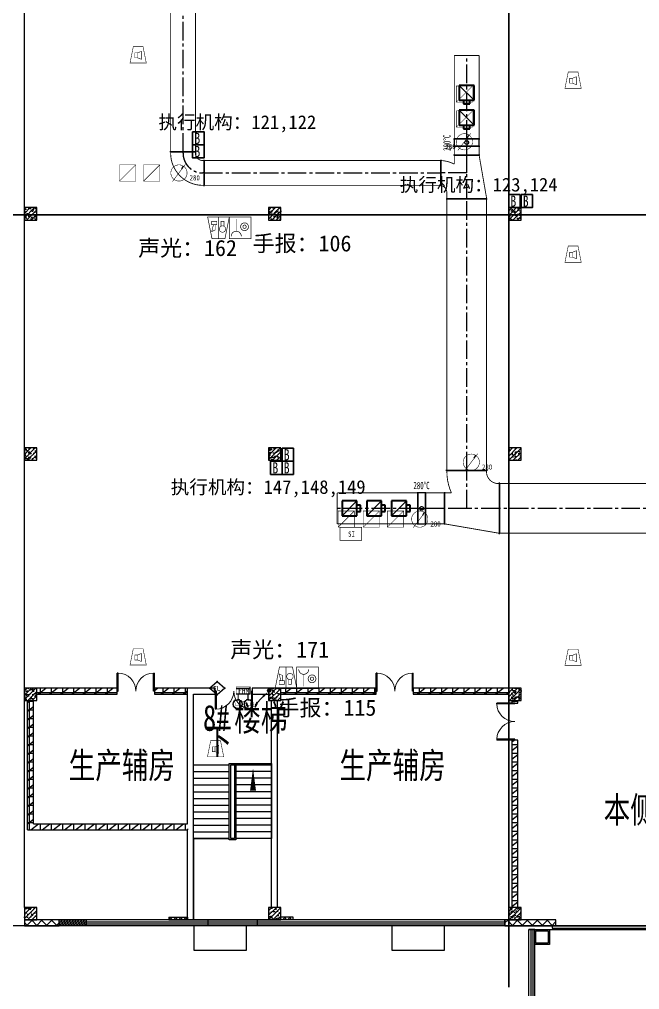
# Model space of a CAD drawing. Header units: millimetres. Extents: x -633009578 to 5705885, y -633235091 to 2571734.
# Drawn here: x 3601520 to 3626554, y 1853179 to 1892350 of the extents above; entities that cross this region are included whole.
import ezdxf
from ezdxf.enums import TextEntityAlignment as Align

# ---------------------------------------------------------------- set-up
doc = ezdxf.new("R2010")
doc.units = ezdxf.units.MM
doc.header["$LTSCALE"] = 1000
doc.header["$MEASUREMENT"] = 0
doc.linetypes.add('CENTER2', pattern=[1.125, 0.75, -0.125, 0.125, -0.125])
doc.linetypes.add('DASH', pattern=[0.35, 0.25, -0.1])
doc.layers.get('0').update_dxf_attribs({"color": 9})
for name, color, linetype in [('000000000000电气', 7, 'Continuous'), ('3T_WOOD', 21, 'Continuous'), ('A-COLUM(柱)', 255, 'Continuous'), ('A-DOOR(门）', 4, 'Continuous'), ('A-F-AREA(计算)', 5, 'Continuous'), ('A-FLOR(看线)', 8, 'Continuous'), ('A-HATH(填充)', 8, 'Continuous'), ('A-ROOF-G(钢构)', 25, 'Continuous'), ('A-STAR(楼梯)', 51, 'Continuous'), ('A-TEXT(房间)', 243, 'Continuous'), ('A-WALL(墙)', 255, 'Continuous'), ('A-WINDOW（窗）', 4, 'Continuous'), ('DIM_SYMB', 3, 'Continuous'), ('DUCT-排烟中心线', 5, 'CENTER2'), ('DUCT-排烟法兰', 4, 'Continuous'), ('DUCT-排烟管', 2, 'Continuous'), ('DUCT-排烟管端线', 4, 'Continuous'), ('DUCT-排烟阀门', 7, 'Continuous'), ('DUCT-排风风口', 7, 'Continuous'), ('HVAC-water Dim-SF', 241, 'Continuous'), ('PUB_TEXT', 7, 'Continuous'), ('TEL_TEXT', 7, 'Continuous'), ('WALL', 9, 'Continuous'), ('电-弱电平面-箭头', 3, 'Continuous'), ('设备-安防', 3, 'Continuous'), ('设备-消防', 3, 'Continuous')]:
    doc.layers.add(name, color=color, linetype=linetype)
doc.styles.add('_TCH', font='simhei.ttf', dxfattribs={"width": 0.75, "bigfont": 'hztxt.shx'})
doc.styles.add('_TCH_DIM', font='simhei.ttf', dxfattribs={"width": 0.8, "bigfont": 'hztxt.shx'})
doc.styles.add('_TEL_DIM', font='simhei.ttf', dxfattribs={"height": 3.5, "bigfont": 'HZTXT'})
doc.styles.add('_THVAC_DIM', font='simhei.ttf', dxfattribs={"width": 0.8, "height": 3.5, "bigfont": 'HZTXT'})
doc.styles.add('IDQSTYLE', font='simhei.ttf', dxfattribs={"width": 0.707, "bigfont": 'hztxt.shx'})
doc.styles.add('SF', font='simhei.ttf', dxfattribs={"width": 0.75, "bigfont": '@@@hztxt.shx'})
doc.styles.get("Standard").update_dxf_attribs({"font": 'simhei.ttf', "bigfont": 'hztxt.shx'})
doc.styles.add('宋', font='simhei.ttf', dxfattribs={"width": 0.8})
doc.styles.add('宋体', font='simhei.ttf')
pattern_1 = [(0, (1102221.475196039, 677977.5160347573), (0, 350), []), (37.875, (1102621.475196039, 677977.5160347573), (-169.61527734408, 218.0766567528281), []), (90, (1102621.475196039, 677977.5160347573), (-450, 2.755455298081545e-14), [])]
pattern_2 = [(45, (1102321.475196039, 677977.5160347573), (-100.0001016555733, 100.0001016555733), []), (135, (1102321.475196039, 677977.5160347573), (-100.0001016555733, -100.0001016555733), [])]
pattern_3 = [(45, (1102421.475196039, 677977.5160347573), (-200.0002033111466, 200.0002033111467), []), (135, (1102421.475196039, 677977.5160347573), (-200.0002033111467, -200.0002033111466), [])]

# ---------------------------------------------------------------- blocks, each defined once
blk = doc.blocks.new('HC001303')
at = {"color": 0, "linetype": 'Continuous'}
blk.add_line((1.147673841419251, 1.538953517481514), (1.735401947549264, 2.599742189978989), dxfattribs=at)
at = {"color": 0, "linetype": 'Continuous', "const_width": 0.2}
blk.add_lwpolyline([(2.673745217742495e-14, -3.125, 0.1989123673796571), (2.209708691207992, -2.209708691207937, 0.1989123673796571), (3.125000000000028, -4.323120637516818e-16, 0.1989123673796568), (2.209708691207993, 2.209708691207993, 0.1989123673796569), (2.841876514387939e-14, 3.125, 0.1989123673796569), (-2.209708691207936, 2.209708691207994, 0.1989123673796568), (-3.124999999999972, 2.10353517373855e-15, 0.1989123673796572), (-2.209708691207937, -2.209708691207936, 0.1989123673796571)], format="xyb", close=True, dxfattribs=at)
blk.add_lwpolyline([(-2.500110713345594, -3.281016827298258), (2.47847216535268, 3.297393019579605)], dxfattribs=at)
at = {"color": 0, "style": 'IDQSTYLE', "width": 0.7}
for tag, p in [('280', (4.109408226946883, -2.854615367737885)), ('PSFHATT', (5.125000010000028, -3.281016827298258))]:
    blk.add_attdef(tag, p, '', height=2, dxfattribs=at)
blk = doc.blocks.new('HC001298')
at = {"color": 0, "linetype": 'Continuous', "const_width": 0.2}
blk.add_lwpolyline([(-3.125, 3.125), (3.125, 3.125), (3.125, -3.125), (-3.125, -3.125)], close=True, dxfattribs=at)
blk.add_lwpolyline([(-3.125, -3.125), (3.125, 3.125)], dxfattribs=at)
at = {"color": 0, "style": 'IDQSTYLE', "width": 0.7}
blk.add_attdef('PSFHATT', (5.125, -3.125), '', height=2.5, dxfattribs=at)
blk = doc.blocks.new('HC001213')
at = {"color": 0, "linetype": 'Continuous', "const_width": 0.2}
blk.add_lwpolyline([(-1.875, 3.125), (1.875, 3.125), (3.125, -3.125), (-3.125, -3.125)], close=True, dxfattribs=at)
for points in [[(-1.293653517016746, 0.7382802506738564), (-0.243653517016746, 0.7382802506738564), (-0.243653517016746, -1.136719749326144), (-1.293653517016746, -1.136719749326144), (-1.293653517016746, 0.7382802506738564)], [(-0.243653517016746, 0.7382802506738564), (1.231346482983254, 1.338280250673856), (1.231346482983254, -1.736719749326144), (-0.243653517016746, -1.136719749326144)]]:
    blk.add_lwpolyline(points, dxfattribs=at)
at = {"color": 0, "style": 'IDQSTYLE', "width": 0.7}
blk.add_attdef('PSFHATT', (5.125, -3.125), '', height=2.5, dxfattribs=at)
blk = doc.blocks.new('HC001212')
at = {"color": 0, "linetype": 'Continuous', "const_width": 0.2}
blk.add_lwpolyline([(-1.875, 3.125), (1.875, 3.125), (3.125, -3.125), (-3.125, -3.125)], close=True, dxfattribs=at)
at = {"color": 0, "linetype": 'Continuous'}
for points, const_width in [([(0, 3.125), (0, -3.125)], 0.2), ([(-1.459485991813081, -0.8805239327332393), (-1.95948599181308, 1.119476067266761), (-0.9594859918130805, 0.619476067266761), (-0.9594859918130805, -0.8805239327332393)], 0.16), ([(-1.959485991813081, -1.880523932733239), (-1.95948599181308, -0.8805239327332393), (-0.4594859918130805, -0.8805239327332393), (-0.4594859918130805, -1.880523932733239), (-1.959485991813081, -1.880523932733239)], 0.16), ([(0.7290485194275803, -0.380523932733239), (0.7290485194281489, -1.880523932733239), (1.569048519428149, -1.880523932733239), (1.569048519430491, -0.380523932733239)], 0.16)]:
    blk.add_lwpolyline(points, dxfattribs=dict(at, const_width=const_width))
at = {"color": 0, "linetype": 'Continuous', "const_width": 0.16}
blk.add_lwpolyline([(1.799048519428144, -0.2905239327332435, 0.1989123673796631), (2.068287334970649, 0.3594760672667566, 0.1989123673796631), (1.799048519428145, 1.009476067266757, 0.1989123673796404), (1.149048519428189, 1.278714882809276, 0.1989123673796654), (0.4990485194281443, 1.009476067266757, 0.198912367379653), (0.2298097038856248, 0.3594760672667572, 0.1989123673796529), (0.4990485194281444, -0.2905239327332433, 0.1989123673796571), (1.14904851942816, -0.5597627482757622, 0.1989123673796488)], format="xyb", close=True, dxfattribs=at)
at = {"color": 0, "style": 'IDQSTYLE', "width": 0.7}
blk.add_attdef('PSFHATT', (5.125, -3.125), '', height=2.5, dxfattribs=at)
blk = doc.blocks.new('HC001208')
at = {"color": 0, "linetype": 'Continuous', "const_width": 0.2}
blk.add_lwpolyline([(-3.125, 3.125), (3.125, 3.125), (3.125, -3.125), (-3.125, -3.125)], close=True, dxfattribs=at)
blk.add_lwpolyline([(-2.560875308812533, 2.421549273106315, 0.198912367379651), (-2.13910907372117, 1.40331550819771, 0.1989123673796632), (-1.120875308812534, 0.9815492731063138, 0.1989123673796561), (-0.1026415439039181, 1.403315508197666, 0.1989123673796525), (0.3191246911874668, 2.421549273106313)], format="xyb", dxfattribs=at)
at = {"color": 0, "linetype": 'Continuous', "const_width": 0.128}
blk.add_lwpolyline([(-1.120875308812544, 0.9815492731063138), (-1.120875308812535, -2.518826738720627)], dxfattribs=at)
at = {"color": 0, "linetype": 'Continuous', "const_width": 0.2}
for points in [[(2.383210274305692, -0.3093507400644881, 0.9999999999999997), (0.1432102743056918, -0.3093507400644877, 0.9999999999999999)], [(0.7832102743056915, -0.3093507400644884, 0.9999999999999994), (1.743210274305692, -0.3093507400644881, 0.9999999999999994)]]:
    blk.add_lwpolyline(points, format="xyb", close=True, dxfattribs=at)
at = {"color": 0, "style": 'IDQSTYLE', "width": 0.7}
blk.add_attdef('PSFHATT', (5.125, -3.125), '', height=2.5, dxfattribs=at)
blk = doc.blocks.new('HC001180')
at = {"color": 0, "linetype": 'Continuous', "const_width": 0.2}
blk.add_lwpolyline([(-3.125, 1.875000000000028), (3.125, 1.875000000000028), (3.125, -1.874999999999972), (-3.125, -1.874999999999972)], close=True, dxfattribs=at)
at = {"color": 0, "style": 'IDQSTYLE', "width": 0.7}
for tag, p in [('SI', (-0.7698887372055268, -0.8480397754184743)), ('PSFHATT', (5.125, -1.874999999999972))]:
    blk.add_attdef(tag, p, '', height=1.5, dxfattribs=at)
blk = doc.blocks.new('A$C18BE6784')
at = {"color": 3}
for p, q in [((9.966180517105386, 207.7662279362848), (523.9618938427884, 207.7662279362848)), ((9.966180517105386, 10.07556907826802), (523.9618938427884, 10.07556907826802)), ((523.9618938427884, 10.07556907826802), (523.9618938427884, 267.0734257409931))]:
    blk.add_line(p, q, dxfattribs=at)
at = {"color": 3, "const_width": 19.76906588580314}
blk.add_lwpolyline([(9.966180517105386, 267.0734257409931), (9.966180517105386, 10.07556907826802), (523.9618938427884, 10.07556907826802), (523.9618938427884, 267.0734257409931), (9.966180517105386, 267.0734257409931), (9.966180517105386, 10.07556907826802)], dxfattribs=at)
at = {"layer": 'TEL_TEXT', "style": '宋'}
blk.add_text('FHM', height=174.3631611127561, dxfattribs=at).set_placement((76.73028432228602, 37.78400701103965))
blk = doc.blocks.new('$equip_U$00000071(蒋轩)')
at = {"const_width": 0.040000000000008}
blk.add_lwpolyline([(-0.5, 0, -1), (0.5, 0, -1), (-0.5, 0, -1.4631756610552)], format="xyb", dxfattribs=at)
at = {"linetype": 'Continuous', "const_width": 0.041666666666675}
for points in [[(-0.25, -0.1666666666715173), (-0.25, 0.1666666666715173)], [(0.25, -0.1666666666715173), (0.25, 0.1666666666715173)], [(-0.25, -0.1666666666715173), (0.25, -0.1666666666715173)]]:
    blk.add_lwpolyline(points, dxfattribs=at)
blk.add_circle((0, 0), 0.5000000000001146)
blk.add_point((0, -0.5))
at = {"color": 7, "style": '_TEL_DIM', "flags": 1}
for tag in ['REMARK', 'A']:
    blk.add_attdef(tag, text='', height=1.666666666667e-05, dxfattribs=at).set_placement((0, 0), align=Align.MIDDLE_CENTER)
blk = doc.blocks.new('$equip_U$00000073(LR-JS03)')
at = {"xscale": 1.008, "yscale": 1.008, "zscale": 1.008}
blk.add_blockref('$equip_U$00000071(蒋轩)', (0, 0), dxfattribs=at)
at = {"color": 7, "style": '_TEL_DIM', "flags": 1}
for tag in ['REMARK', 'A']:
    blk.add_attdef(tag, text='', height=2e-05, dxfattribs=at).set_placement((0, 0), align=Align.MIDDLE_CENTER)
blk = doc.blocks.new('$equip_U$00000082(LR-JS03)')
blk.add_blockref('$equip_U$00000073(LR-JS03)', (0, 0))
at = {"color": 7, "style": '_TEL_DIM', "flags": 1}
for tag in ['REMARK', 'A']:
    blk.add_attdef(tag, text='', height=2e-05, dxfattribs=at).set_placement((0, 0), align=Align.MIDDLE_CENTER)
blk = doc.blocks.new('$equip_U$00000090(LR-JS03)')
for p in [(-0.5040000000153668, 0), (0, 0.5040000000008149), (0.5039999999571592, 0), (0, -0.5040000000008149)]:
    blk.add_point(p)
blk.add_blockref('$equip_U$00000082(LR-JS03)', (0, 0))
at = {"color": 7, "style": '_TEL_DIM', "flags": 1}
for tag in ['REMARK', 'A']:
    blk.add_attdef(tag, text='', height=2e-05, dxfattribs=at).set_placement((0, 0), align=Align.MIDDLE_CENTER)
blk = doc.blocks.new('$equip_U$00000099(LR-JS03)')
at = {"linetype": 'Continuous', "ltscale": 0.7, "xscale": 0.6, "yscale": 0.6, "zscale": 0.6}
blk.add_blockref('$equip_U$00000090(LR-JS03)', (0, 0), dxfattribs=at)
at = {"color": 7, "linetype": 'Continuous', "style": '_TEL_DIM', "flags": 1}
for tag in ['REMARK', 'A']:
    blk.add_attdef(tag, text='', height=2e-05, dxfattribs=at).set_placement((0, 0), align=Align.MIDDLE_CENTER)
blk = doc.blocks.new('$equip_U$00000101(LR-JS03)')
at = {"linetype": 'Continuous', "ltscale": 0.7}
for p in [(-0.3023999999277294, 0), (-0.2900179410353303, 0.1034561744891107), (-0.2358388293068856, 0.1892770628328435), (-0.1658388294745237, 0.2592770627816208), (-0.1194070677738637, 0.277826766425278), (0, 0.302399999985937), (0.1048157138284296, 0.2836537081166171), (0.2132320802193135, 0.2144244387745857), (0.2832320802845061, 0.1444244387676008), (0.30240000016056, 0), (-0.2917371464427561, -0.1356171146035194), (-0.2217371466103941, -0.2056171146105044), (-0.1517371465452015, -0.2756171146174893), (0, -0.3024000000441447), (0.1854639847297221, -0.2388490536250174), (0.2639371012337506, -0.1475905369734392)]:
    blk.add_point(p, dxfattribs=at)
blk.add_blockref('$equip_U$00000099(LR-JS03)', (0, 0), dxfattribs=at)
at = {"color": 7, "linetype": 'Continuous', "style": '_TEL_DIM', "flags": 1}
for tag in ['REMARK', 'A']:
    blk.add_attdef(tag, text='', height=2e-05, dxfattribs=at).set_placement((0, 0), align=Align.MIDDLE_CENTER)
blk = doc.blocks.new('$equip_U$00000102(LR-JS03)')
for p in [(-0.3931199999933597, 0), (0, 0.3931199999997261), (0.3931200000224635, 0), (0, -0.3931200000006356)]:
    blk.add_point(p)
at = {"xscale": 1.3, "yscale": 1.3, "zscale": 1.3}
blk.add_blockref('$equip_U$00000101(LR-JS03)', (0, 0), dxfattribs=at)
at = {"color": 7, "style": '_TEL_DIM', "flags": 1}
for tag in ['REMARK', 'A']:
    blk.add_attdef(tag, text='', height=2e-05, dxfattribs=at).set_placement((0, 0), align=Align.MIDDLE_CENTER)
blk = doc.blocks.new('FHHHM')
at = {"layer": '设备-消防', "const_width": 35.58431859444}
for points in [[(-400.2762537132949, -420.9812156084226), (-400.2762537132949, -229.5319353532395)], [(-75.17435393342748, -420.9812156084226), (-75.17435393342748, -229.5319353532395)]]:
    blk.add_lwpolyline(points, dxfattribs=at)
at = {"layer": '设备-消防'}
for name, p, xscale, yscale, zscale in [('A$C18BE6784', (-471.5657044585096, -240.3660831669113), 0.9, 0.9, 0.9), ('$equip_U$00000102(LR-JS03)', (-414.3943202504888, -564.8034442435601), 367.6065970498603, 367.6065970498603, 367.6065970498603)]:
    blk.add_blockref(name, p, dxfattribs=dict(at, xscale=xscale, yscale=yscale, zscale=zscale))
at = {"layer": '设备-消防', "xscale": -367.6065970498603, "yscale": 367.606597049965, "zscale": 367.6065970500075, "rotation": 359.9999999999998}
blk.add_blockref('$equip_U$00000102(LR-JS03)', (-61.05628739541862, -564.8034442435601), dxfattribs=at)
blk = doc.blocks.new('*X126')
at = {"color": 0, "linetype": 'Continuous'}
for p, q in [((192.590110055903, 446.7242872143482), (193.9264208598343, 448.0605980182795)), ((192.6512440212146, 447.2096852483717), (193.4410228258108, 447.9994640529679)), ((192.666080612941, 446.3759937026742), (194.2747143715083, 447.9846274612416)), ((192.8122309321682, 446.0978799531896), (194.552828120993, 447.8384771420143)), ((193.0126674313866, 445.874052383696), (194.7766556904866, 447.6380406427959)), ((193.2651240367983, 445.7022449203958), (194.9484631537868, 447.3855840373842)), ((193.5780466605768, 445.5909034754624), (195.0598045987202, 447.0726614136058)), ((193.9838870800477, 445.5724798262212), (195.0782282479613, 446.6668209941349))]:
    blk.add_line(p, q, dxfattribs=at)
blk = doc.blocks.new('HC001447')
at = {"color": 0, "linetype": 'Continuous'}
blk.add_line((-5.469508829517324, -5.531426259851287), (-2.364015929042509, -2.356448738054951), dxfattribs=at)
blk.add_lwpolyline([(-2.364015929042509, -2.356448738054951, 0.8, 0, 0), (-0.4121164681388194, -0.4698776614111466, 0, 0, 0)], format="xyseb", dxfattribs=at)
blk.add_circle((0, 0), 0.625, dxfattribs=at)
at = {"color": 0, "linetype": 'Continuous', "xscale": 0.5, "yscale": 0.5, "zscale": 0.5}
blk.add_blockref('*X126', (-96.91845018383214, -223.4069038532592), dxfattribs=at)
at = {"color": 0, "style": 'IDQSTYLE', "width": 0.7}
blk.add_attdef('PSFHATT', (2.62500001, -5.531426259851287), '', height=2.5, dxfattribs=at)
blk = doc.blocks.new('$equip$00002474')
for p, q in [((-0.519992380955955, 1.000000338535756e-05), (7.619048119522631e-06, 0.4400100000020757)), ((7.619048119522631e-06, -0.4399899999989429), (-0.519992380955955, 1.000000338535756e-05)), ((7.619048119522631e-06, 0.4400100000020757), (0.5200076190521941, 1.000000338535756e-05)), ((0.5200076190521941, 1.000000338535756e-05), (7.619048119522631e-06, -0.4399899999989429))]:
    blk.add_line(p, q)
at = {"const_width": 0.04}
blk.add_lwpolyline([(7.619048119522631e-06, 0.4400100000020757), (-0.519992380955955, 1.000000338535756e-05), (7.619048119522631e-06, -0.4399899999989429), (0.5200076190521941, 1.000000338535756e-05), (7.619048119522631e-06, 0.4400100000020757), (-0.519992380955955, 1.000000338535756e-05)], dxfattribs=at)
for p in [(-0.519992380955955, 1.000000338535756e-05), (7.619048119522631e-06, 0.4400100000020757), (0.5200076190521941, 1.000000338535756e-05), (7.619048119522631e-06, -0.4399899999989429)]:
    blk.add_point(p)
at = {"color": 7, "style": '_TEL_DIM'}
blk.add_attdef('$TEXT$', text='', height=0.3, dxfattribs=at).set_placement((0.02805548798642121, 0.01213281898526475), align=Align.MIDDLE_CENTER)
at = {"color": 7, "style": '_TEL_DIM', "flags": 1}
blk.add_attdef('A', text='', height=2e-05, dxfattribs=at).set_placement((0, 0), align=Align.MIDDLE_CENTER)
blk = doc.blocks.new('$DorLib2D$00000002')
for p, q in [((-0.5, -5.684341886080802e-17), (-0.5000000000000007, 0.4875)), ((-0.4750000000000007, 0.4875), (-0.5000000000000007, 0.4875)), ((-0.475, -2.842170943040401e-17), (-0.4750000000000007, 0.4875)), ((0.475, -2.842170943040401e-17), (0.4750000000000007, 0.4875)), ((0.4750000000000007, 0.4875), (0.5000000000000007, 0.4875)), ((0.5, -5.684341886080802e-17), (0.5000000000000007, 0.4875)), ((-0.5, -5.684341886080802e-17), (-0.475, -2.842170943040401e-17)), ((0.5, -5.684341886080802e-17), (0.475, -2.842170943040401e-17))]:
    blk.add_line(p, q)
at = {"lineweight": 13}
for centre, start, end in [((-0.4875, -4.263256414560601e-17), 0, 88.53071641864632), ((0.4875, -4.263256414560601e-17), 91.4692835813537, 180)]:
    blk.add_arc(centre, 0.4875, start, end, dxfattribs=at)
blk = doc.blocks.new('$WINLIB2D$00000001')
at = {"color": 0}
for points in [[(-0.4999999999999964, 0.5000000000000142), (-0.4999999999999964, -0.4999999999999858)], [(-0.4999999999999964, 0.5000000000000142), (0.5000000000000036, 0.5000000000000142)], [(0.5000000000000036, -0.4999999999999858), (0.5000000000000036, 0.5000000000000142)], [(0.5000000000000036, 0.1666666666666714), (-0.4999999999999964, 0.1666666666666714)], [(0.5000000000000036, -0.1666666666666572), (-0.4999999999999964, -0.1666666666666572)], [(-0.4999999999999964, -0.4999999999999858), (0.5000000000000036, -0.4999999999999858)]]:
    blk.add_lwpolyline(points, dxfattribs=at)
blk = doc.blocks.new('$DorLib2D$00000126')
at = {"color": 0, "linetype": 'Continuous'}
for p, q in [((-0.5319999999956053, 0.5), (-0.5319999999956053, 0.900000000000091)), ((0.5320000000047003, 0.900000000000091), (0.5320000000047003, 0.5000000000002274))]:
    blk.add_line(p, q, dxfattribs=at)
at = {"color": 0, "linetype": 'DASH'}
for p, q in [((-0.5319999999956053, 0.900000000000091), (0.5320000000047003, 0.900000000000091)), ((-0.5319999999956053, 0.5), (0.5320000000047003, 0.5000000000002274))]:
    blk.add_line(p, q, dxfattribs=at)
blk = doc.blocks.new('$TCHSYS$WIN2D')
for p, q in [((-0.5, 0.5), (0.5, 0.5)), ((-0.5, 0.5), (-0.4999999999999999, -0.5)), ((0.5, 0.5), (0.4999999999999998, -0.5)), ((0.5, 0.1666666666666666), (-0.5, 0.1666666666666666)), ((0.5, -0.1666666666666667), (-0.5, -0.1666666666666667)), ((-0.4999999999999999, -0.5), (0.5, -0.5))]:
    blk.add_line(p, q)
blk = doc.blocks.new('_FZH')
h = blk.add_hatch()
h.set_pattern_fill('钢筋混凝土', color=256, scale=0.1, style=0)
h.set_pattern_definition([(45, (0, 0), (-0.1767766952966369, 0.1767766952966369), []), (50, (0, 0), (0.7172601826007535, -0.06275213498259512), [0.07500000000000001, -0.8250000000000001]), (355, (0, 0), (-0.138751333613, 0.7521921337000119), [0.06, -0.66]), (100.4514, (0.05977168000000001, -0.00522934), (0.5785093817140216, 0.6894395420609536), [0.06374019, -0.701142112]), (46.1842, (0, 0.2), (1.067241048625645, -0.1655190143290181), [0.1125, -1.2375]), (96.6356, (0.088936745, 0.186206693), (0.9346627055487033, 0.9741178709004418), [0.095610288, -1.051713]), (351.1842, (0, 0.2), (0.9346619451336272, 0.9741186009253247), [0.09000000000000001, -0.9900000000000001]), (21, (0.1, 0.15), (0.5969070521184617, -0.4026188906653388), [0.07500000000000001, -0.8250000000000001]), (326, (0.1, 0.15), (0.2433153319215824, 0.7251500450468529), [0.06, -0.66]), (71.4514, (0.149742233, 0.116448394), (0.84022262858149, 0.3225304967099524), [0.06374019, -0.701142112]), (37.50000000000001, (0, 0), (0.01215985531729062, 0.3328938538313115), [0, -0.652, 0, -0.67, 0, -0.6625000000000001]), (7.499999999999999, (0, 0), (0.2630695374421486, 0.3944117118823603), [0, -0.382, 0, -0.637, 0, -0.2525]), (-32.5, (-0.223, 0), (0.533822436172409, -0.02255487173437976), [0, -0.25, 0, -0.78, 0, -1.035]), (-42.5, (-0.323, 0), (0.5831861693423862, 0.1001049823323177), [0, -0.325, 0, -0.518, 0, -0.735])])
h.paths.add_polyline_path([(-0.5, -0.5), (0.5, -0.5), (0.5, 0.5), (-0.5, 0.5)])
blk.add_lwpolyline([(-0.5, -0.5), (0.5, -0.5), (0.5, 0.5), (-0.5, 0.5)], close=True)
blk = doc.blocks.new('$风口$00000116')
blk.add_line((-100, 100), (100, -100))
at = {"lineweight": 40}
for p, q in [((100, 100), (-100, 100)), ((-100, 100), (-100, -100)), ((100, -100), (100, 100)), ((-100, -100), (100, -100)), ((-41.83000000000175, -100), (-41.83000000000175, -148.9999999999982)), ((41.83000000000175, -148.9999999999982), (41.83000000000175, -100)), ((-41.83000000000175, -148.9999999999982), (41.83000000000175, -148.9999999999982))]:
    blk.add_line(p, q, dxfattribs=at)
blk = doc.blocks.new('00000594Cent')
at = {"lineweight": -2}
blk.add_line((-218.75, 1.4210854715202e-14), (218.75, 1.4210854715202e-14), dxfattribs=at)
at = {"color": 0, "linetype": 'ByBlock', "lineweight": -2}
blk.add_circle((0, 1.4210854715202e-14), 125, dxfattribs=at)
blk = doc.blocks.new('00000594Body')
at = {"color": 0, "linetype": 'ByBlock', "lineweight": -2}
for p, q in [((-250, -500), (-249.9999999999964, 500)), ((250, 500), (-250, 500)), ((250, -500), (250.0000000000036, 500)), ((-250, -500), (250, -500))]:
    blk.add_line(p, q, dxfattribs=at)

msp = doc.modelspace()

# ---------------------------------------------------------------- hatches: boundary and pattern name
at = {"layer": '3T_WOOD'}
h = msp.add_hatch(dxfattribs=at)
h.set_pattern_fill('ANSI31', color=256, scale=50)
h.set_pattern_definition([(45, (2412779.395743424, 677977.51603476), (-56.1266007566822, 56.12660075668221), [])])
h.paths.add_polyline_path([(3603120.015021772, 1855999.596922419), (3604220.015021772, 1855999.596922419), (3604220.015021772, 1855759.596922419), (3603120.015021772, 1855759.596922419)])
at = {"layer": 'A-HATH(填充)'}
h = msp.add_hatch(dxfattribs=at)
h.set_pattern_fill('空心砖', color=256, scale=100, style=0)
h.set_pattern_definition(pattern_1)
h.paths.add_polyline_path([(3602219.994031749, 1865349.596922424), (3602219.994031749, 1865109.596922477), (3605469.994031996, 1865109.596922386), (3605469.994031997, 1865349.596922414)])
h = msp.add_hatch(dxfattribs=at)
h.set_pattern_fill('空心砖', color=256, scale=100, style=0)
h.set_pattern_definition(pattern_1)
h.paths.add_polyline_path([(3608309.994031727, 1865349.596922424), (3606969.994031996, 1865349.596922401), (3606969.994031997, 1865109.596922373), (3608309.994031727, 1865109.596922424)])
h = msp.add_hatch(dxfattribs=at)
h.set_pattern_fill('空心砖', color=256, scale=100, style=0)
h.set_pattern_definition(pattern_1)
h.paths.add_polyline_path([(3612069.994031568, 1865349.596922308), (3612069.994031568, 1865109.596922308), (3615919.994031997, 1865109.596922296), (3615919.994031997, 1865349.596922312)])
h = msp.add_hatch(dxfattribs=at)
h.set_pattern_fill('空心砖', color=256, scale=100, style=0)
h.set_pattern_definition(pattern_1)
h.paths.add_polyline_path([(3621269.994031749, 1865109.596922308), (3621269.994031749, 1865349.596922304), (3617419.994031488, 1865349.596922312), (3617419.994031488, 1865109.596922296)])
h = msp.add_hatch(dxfattribs=at)
h.set_pattern_fill('空心砖', color=256, scale=100, style=0)
h.set_pattern_definition(pattern_1)
h.paths.add_polyline_path([(3602089.994031863, 1864849.596922424), (3601849.994031947, 1864849.596922424), (3601849.994031947, 1859629.596922464), (3602089.994031863, 1859869.596922465)])
h = msp.add_hatch(dxfattribs=at)
h.set_pattern_fill('空心砖', color=256, scale=100, style=0)
h.set_pattern_definition(pattern_1)
h.paths.add_polyline_path([(3621639.99403172, 1864849.596922424), (3621399.99403172, 1864849.596922424), (3621399.994031718, 1864749.596922615), (3621639.994031719, 1864749.596922615)])
h = msp.add_hatch(dxfattribs=at)
h.set_pattern_fill('空心砖', color=256, scale=100, style=0)
h.set_pattern_definition(pattern_1)
h.paths.add_polyline_path([(3621399.994031747, 1856499.596922424), (3621639.994031747, 1856499.596922424), (3621639.994031723, 1863249.596922107), (3621399.994031722, 1863249.596922107)])
h = msp.add_hatch(dxfattribs=at)
h.set_pattern_fill('空心砖', color=256, scale=100, style=0)
h.set_pattern_definition(pattern_1)
h.paths.add_polyline_path([(3602089.994031863, 1859869.596922465), (3601849.994031947, 1859629.596922464), (3608309.994031716, 1859629.596922464), (3608389.994031724, 1859749.596922451), (3608309.994031728, 1859869.596922465)])
h = msp.add_hatch(dxfattribs=at)
h.set_pattern_fill('多孔材料', color=256, scale=100, style=0)
h.set_pattern_definition(pattern_3)
h.paths.add_polyline_path([(3601719.994031749, 1855759.596922424), (3603120.015021987, 1855759.596922426), (3603120.015021987, 1855999.596922424), (3601719.994031749, 1855999.596922424)])
h = msp.add_hatch(dxfattribs=at)
h.set_pattern_fill('多孔材料', color=256, scale=50, style=0)
h.set_pattern_definition(pattern_2)
h.paths.add_polyline_path([(3607549.994031699, 1855999.596922424), (3608309.994031727, 1855999.596922424), (3608309.994031727, 1856099.596922424), (3607549.994031699, 1856099.596922424)])
h = msp.add_hatch(dxfattribs=at)
h.set_pattern_fill('多孔材料', color=256, scale=50, style=0)
h.set_pattern_definition(pattern_2)
h.paths.add_polyline_path([(3612569.994031595, 1856099.596922497), (3612069.99403158, 1856099.596922497), (3612069.99403158, 1855999.596922497), (3612569.994031595, 1855999.596922497)])
h = msp.add_hatch(dxfattribs=at)
h.set_pattern_fill('多孔材料', color=256, scale=100, style=0)
h.set_pattern_definition(pattern_3)
h.paths.add_polyline_path([(3621120.015021987, 1855759.596922426), (3623170.001237705, 1855759.596922426), (3623170.001237705, 1855999.596922423), (3621120.015021987, 1855999.596922423)])

# ---------------------------------------------------------------- linework, layer by layer
at = {"layer": '000000000000电气', "color": 2, "lineweight": 35}
for p, q in [((3621269.994031977, 1894079.596922442), (3621269.994031977, 1868419.170314949)), ((3564444.994031749, 1884461.096922424), (3604350.502889707, 1884461.096922424)), ((3604350.502889707, 1884461.096922424), (3626152.080286631, 1884461.096922424)), ((3626152.080286631, 1884461.096922424), (3635779.700198212, 1884461.096922424)), ((3621269.994031977, 1868419.170314949), (3621269.994031977, 1853276.303269454))]:
    msp.add_line(p, q, dxfattribs=at)
at = {"layer": '000000000000电气', "color": 1, "lineweight": 35}
for points in [[(3608511.4854115, 1887810.685013755), (3608971.823437294, 1887810.685013755), (3608971.823437294, 1887282.342506877), (3608511.4854115, 1887282.342506877)], [(3608511.4854115, 1887282.342506877), (3608971.823437294, 1887282.342506877), (3608971.823437294, 1886754), (3608511.4854115, 1886754)], [(3621269.994031749, 1885277.939429302), (3621730.332057543, 1885277.939429302), (3621730.332057543, 1884749.596922424), (3621269.994031749, 1884749.596922424)], [(3621769.994031749, 1885277.939429302), (3622230.332057543, 1885277.939429302), (3622230.332057543, 1884749.596922424), (3621769.994031749, 1884749.596922424)], [(3612121.516440543, 1875038.568622841), (3612581.854466338, 1875038.568622841), (3612581.854466338, 1874510.226115964), (3612121.516440543, 1874510.226115964)], [(3611661.178414749, 1874510.226115964), (3612121.516440543, 1874510.226115964), (3612121.516440543, 1873981.883609087), (3611661.178414749, 1873981.883609087)], [(3612121.516440543, 1874510.226115964), (3612581.854466338, 1874510.226115964), (3612581.854466338, 1873981.883609087), (3612121.516440543, 1873981.883609087)]]:
    msp.add_lwpolyline(points, close=True, dxfattribs=at)
at = {"layer": '3T_WOOD'}
msp.add_lwpolyline([(3603120.015021772, 1855999.596922419), (3604220.015021772, 1855999.596922419), (3604220.015021772, 1855759.596922419), (3603120.015021772, 1855759.596922419)], close=True, dxfattribs=at)
at = {"layer": 'A-DOOR(门）'}
msp.add_line((3623170.001237522, 1855759.596922424), (3627670.001237522, 1855759.596922424), dxfattribs=at)
at = {"layer": 'A-F-AREA(计算)'}
msp.add_lwpolyline([(3534479.971570265, 1991839.59697076), (3668759.971570265, 1991839.59697076), (3668759.971570265, 1855759.59697076), (3534479.971570265, 1855759.59697076)], close=True, dxfattribs=at)
at = {"layer": 'A-FLOR(看线)'}
for points in [[(3601719.994031749, 1856499.596923012), (3601719.994031749, 1923699.596923012)], [(3610669.993783314, 1855759.594804763), (3610669.994277395, 1854759.594804774), (3608569.993990062, 1854759.594804763), (3608569.994484143, 1855759.594804763)], [(3618669.993784956, 1855759.602861387), (3618669.994279038, 1854759.602861398), (3616569.993784447, 1854759.602861387), (3616569.994278529, 1855759.602861387)], [(3622870.001237522, 1855599.596922425), (3629370.001237525, 1855599.596922425)]]:
    msp.add_lwpolyline(points, dxfattribs=at)
at = {"layer": 'A-ROOF-G(钢构)'}
for points in [[(3622320.001237522, 1855599.596922425), (3622920.001237522, 1855599.596922425), (3622920.001237522, 1854999.596922425), (3622320.001237522, 1854999.596922425)], [(3622370.001237522, 1855549.596922425), (3622870.001237522, 1855549.596922425), (3622870.001237522, 1855049.596922425), (3622370.001237522, 1855049.596922425)]]:
    msp.add_lwpolyline(points, close=True, dxfattribs=at)
at = {"layer": 'A-STAR(楼梯)'}
for p, q in [((3608549.994031731, 1859279.596922361), (3608549.994031731, 1862249.596922361)), ((3608549.994031731, 1862249.596922361), (3609989.994031757, 1862249.596922453)), ((3609989.99403177, 1859219.596922034), (3609989.99403177, 1862309.596922325)), ((3609989.99403177, 1862309.596922325), (3611699.994031731, 1862309.596922361)), ((3610049.994031731, 1859279.596922361), (3610049.994031731, 1862249.596922361)), ((3610049.99403177, 1859279.596922034), (3610049.99403177, 1862249.596922325)), ((3610049.99403177, 1862249.596922325), (3611699.994031731, 1862249.596922361)), ((3610199.994031731, 1862249.596922361), (3610049.994031731, 1862249.596922361)), ((3610199.994031731, 1862249.596922361), (3610199.994031731, 1859279.596922361)), ((3610259.99403171, 1862249.596922453), (3610199.994031731, 1862249.596922361)), ((3610199.994031731, 1862249.596922361), (3610199.994031651, 1859279.596922034)), ((3610259.994031731, 1862249.596922361), (3610199.994031731, 1862249.596922361)), ((3611699.994031731, 1862249.596922361), (3610259.99403171, 1862249.596922453)), ((3610259.994031731, 1862249.596922361), (3610259.994031814, 1859219.596922034)), ((3611699.994031731, 1862309.596922361), (3611699.994031731, 1862249.596922361)), ((3611699.994031731, 1862249.596922361), (3611699.994031731, 1859279.596922361)), ((3608549.994031731, 1861979.596922361), (3609989.994031757, 1861979.596922127)), ((3611699.994031731, 1861979.596922361), (3610259.994031717, 1861979.596922453)), ((3608549.994031731, 1861709.596922361), (3609989.994031757, 1861709.596922453)), ((3608549.994031731, 1861439.596922361), (3609989.994031757, 1861439.596922453)), ((3611699.994031731, 1861709.596922361), (3610259.994031725, 1861709.596922127)), ((3611699.994031731, 1861439.596922361), (3610259.994031732, 1861439.596922453)), ((3608549.994031731, 1861169.596922361), (3609989.994031757, 1861169.596922453)), ((3611699.994031731, 1861169.596922361), (3610259.994031738, 1861169.596922453)), ((3608549.994031731, 1860899.596922361), (3609989.994031757, 1860899.596922453)), ((3608549.994031731, 1860629.596922361), (3609989.994031757, 1860629.596922127)), ((3611699.994031731, 1860899.596922361), (3610259.994031746, 1860899.596922453)), ((3611699.994031731, 1860629.596922361), (3610259.994031753, 1860629.596922453)), ((3608549.994031731, 1860359.596922361), (3609989.994031757, 1860359.596922453)), ((3611699.994031731, 1860359.596922361), (3610259.994031761, 1860359.596922127)), ((3608549.994031731, 1860089.596922361), (3609989.994031757, 1860089.596922453)), ((3608549.994031731, 1859819.596922361), (3609989.994031757, 1859819.596922127)), ((3611699.994031731, 1860089.596922361), (3610259.994031768, 1860089.596922453)), ((3611699.994031731, 1859819.596922361), (3610259.994031776, 1859819.596922453)), ((3608549.994031731, 1859549.596922361), (3609989.994031757, 1859549.596922453)), ((3611699.994031731, 1859549.596922361), (3610259.994031783, 1859549.596922127)), ((3608549.994031731, 1859279.596922361), (3609989.994031757, 1859279.596922127)), ((3608549.994031731, 1859279.596922361), (3608549.994031731, 1855999.596922361)), ((3609989.994031757, 1859279.596922784), (3608549.994031731, 1859279.596922361)), ((3610259.994031814, 1859219.596922034), (3609989.99403177, 1859219.596922034)), ((3610199.994031651, 1859279.596922034), (3610049.99403177, 1859279.596922034)), ((3610199.994031586, 1859279.596922344), (3610049.994031452, 1859279.596922579)), ((3611699.994031731, 1859279.596922361), (3610259.99403179, 1859279.596922453)), ((3611699.994031731, 1859279.596922361), (3610259.994031791, 1859279.596922344)), ((3611699.994031786, 1856499.596921476), (3611699.994031731, 1859279.596922361)), ((3608549.994031731, 1855999.596922361), (3611569.994031977, 1855999.596922344))]:
    msp.add_line(p, q, dxfattribs=at)
at = {"layer": 'A-WALL(墙)'}
for p, q in [((3605469.994031997, 1865349.596922414), (3602219.994031977, 1865349.596922501)), ((3605469.994031996, 1865109.596922386), (3605469.994031997, 1865349.596922414)), ((3608309.994031727, 1865349.596922424), (3606969.994031996, 1865349.596922401)), ((3606969.994031996, 1865349.596922401), (3606969.994031997, 1865109.596922373)), ((3608309.994031728, 1859869.596922465), (3608309.994031728, 1865349.596922258)), ((3608309.994031727, 1865109.596922424), (3608309.994031727, 1865349.596922424)), ((3609419.994031997, 1865349.596922258), (3608309.994031728, 1865349.596922258)), ((3609419.994031997, 1865109.596922356), (3609419.994031997, 1865349.596922258)), ((3611569.994031976, 1865349.596921989), (3610919.994031488, 1865349.596922279)), ((3610919.994031488, 1865349.596922279), (3610919.994031488, 1865109.596922356)), ((3615919.994031997, 1865349.596922312), (3612069.994031977, 1865349.596922368)), ((3615919.994031997, 1865109.596922296), (3615919.994031997, 1865349.596922312)), ((3621269.994031976, 1865349.596922254), (3617419.994031488, 1865349.596922312)), ((3617419.994031488, 1865349.596922312), (3617419.994031488, 1865109.596922296)), ((3602219.994031976, 1865109.596922398), (3605469.994031996, 1865109.596922386)), ((3606969.994031997, 1865109.596922373), (3608309.994031727, 1865109.596922424)), ((3608549.994031727, 1859749.596922424), (3608549.994031733, 1865109.596922247)), ((3608549.994031733, 1865109.596922247), (3609419.994031997, 1865109.596922356)), ((3610919.994031488, 1865109.596922356), (3611569.994031976, 1865109.596922302)), ((3612069.994031976, 1865109.596922331), (3615919.994031997, 1865109.596922296)), ((3617419.994031488, 1865109.596922296), (3621269.994031976, 1865109.596922301)), ((3601849.994031947, 1859629.596922464), (3601849.994031942, 1864849.596922453)), ((3602089.994031863, 1859869.596922465), (3602089.994031909, 1864849.596922453)), ((3611699.994031757, 1856499.596921476), (3611699.994031763, 1864849.596922453)), ((3611939.994031773, 1856499.596921476), (3611939.994031716, 1864849.596922453)), ((3621399.994032225, 1864849.596922453), (3621399.994031718, 1864749.596922615)), ((3621399.994031718, 1864749.596922615), (3621639.994031719, 1864749.596922615)), ((3621639.994031719, 1864749.596922615), (3621639.994031974, 1864849.596922453)), ((3621639.994031723, 1863249.596922107), (3621399.994031722, 1863249.596922107)), ((3621399.994031722, 1863249.596922107), (3621399.99403173, 1856499.596922453)), ((3621639.994031751, 1856499.596922453), (3621639.994031723, 1863249.596922107)), ((3602089.994031863, 1859869.596922465), (3608309.994031728, 1859869.596922465)), ((3601849.994031947, 1859629.596922464), (3608309.994031716, 1859629.596922464)), ((3608309.994031727, 1855999.596922424), (3608309.994031716, 1859629.596922464)), ((3608549.994031727, 1855999.596922424), (3608549.994031727, 1859749.596922424)), ((3607549.994031699, 1856099.596922424), (3608309.994031727, 1856099.596922424)), ((3607549.994031699, 1856099.596922424), (3607549.994031699, 1855999.596922424)), ((3607549.994031699, 1855999.596922424), (3608309.994031727, 1855999.596922424)), ((3608309.994031727, 1856099.596922424), (3608309.994031727, 1855999.596922424)), ((3608309.994031727, 1855999.596922424), (3608549.994031727, 1855999.596922424)), ((3612569.994031595, 1856099.596922497), (3612069.99403158, 1856099.596922497)), ((3612569.994031595, 1855999.596922497), (3612069.99403158, 1855999.596922497)), ((3612569.994031595, 1855999.596922497), (3612569.994031595, 1856099.596922497)), ((3622080.001237522, 1855599.596922425), (3622320.001237522, 1855599.596922425))]:
    msp.add_line(p, q, dxfattribs=at)
at = {"layer": 'A-WINDOW（窗）'}
for p, q in [((3609119.994031568, 1855999.596922309), (3609119.994031568, 1855759.596922424)), ((3611119.994031568, 1855999.596922309), (3611119.994031568, 1855759.596922424))]:
    msp.add_line(p, q, dxfattribs=at)
msp.add_lwpolyline([(3604220.015021718, 1855999.596922417), (3604220.015021718, 1855759.596922417)], dxfattribs=at)
at = {"layer": 'DIM_SYMB'}
msp.add_lwpolyline([(3609299.994031731, 1862384.596922361, 0, 0, 0), (3609299.994031731, 1857639.596922361, 0, 0, 0), (3610949.994031731, 1857639.596922361, 0, 0, 0), (3610949.994031731, 1862114.596922361, 0, 240.0000000000001, 0), (3610949.994031731, 1861214.596922361, 0, 0, 0)], format="xyseb", dxfattribs=at)
at = {"layer": 'DUCT-排烟中心线', "color": 8}
for p, q in [((3608124.312867529, 1886999.8097195), (3608124.312867529, 1904159.751984729)), ((3619574.749879754, 1887525.553420089), (3619574.749879754, 1890892.28963894)), ((3608124.312867529, 1886949.6097195), (3608124.312867529, 1886999.6097195)), ((3619574.749879754, 1886874.8097195), (3619574.749879754, 1887225.153420089)), ((3619574.749879754, 1886149.6097195), (3619574.749879754, 1886874.6097195)), ((3608974.312867529, 1886149.6097195), (3608924.312867529, 1886149.6097195)), ((3608974.512867529, 1886149.6097195), (3618524.549879754, 1886149.6097195)), ((3619574.749879754, 1886149.6097195), (3618524.749879754, 1886149.6097195)), ((3619574.749879754, 1885099.6097195), (3619574.749879754, 1886149.6097195)), ((3619574.749879754, 1874138.866781539), (3619574.749879754, 1885099.4097195)), ((3619574.749879754, 1872608.666781539), (3619574.749879754, 1874138.666781539)), ((3617607.373412246, 1872608.666781539), (3614349.398738687, 1872608.666781539)), ((3618674.549879754, 1872608.666781539), (3617907.773412247, 1872608.666781539)), ((3619574.749879754, 1872608.666781539), (3618674.749879754, 1872608.666781539)), ((3620904.749879754, 1872608.666781539), (3619574.749879754, 1872608.666781539)), ((3627693.517056274, 1872608.666781539), (3620904.949879754, 1872608.666781539))]:
    msp.add_line(p, q, dxfattribs=at)
msp.add_arc((3608924.312867529, 1886949.6097195), 800, 180, 270, dxfattribs=at)
at = {"layer": 'DUCT-排烟法兰', "color": 8}
for p, q in [((3619044.749879754, 1887525.453420089), (3620104.749879754, 1887525.453420089)), ((3608654.312867529, 1886999.7097195), (3607594.312867529, 1886999.7097195)), ((3619044.749879754, 1887225.253420089), (3620104.749879754, 1887225.253420089)), ((3620104.749879754, 1886874.7097195), (3619044.749879754, 1886874.7097195)), ((3608974.41286753, 1885619.6097195), (3608974.41286753, 1886679.6097195)), ((3618524.649879754, 1886679.6097195), (3618524.649879754, 1885619.6097195)), ((3618744.749879754, 1885099.5097195), (3620404.749879754, 1885099.5097195)), ((3620414.749879754, 1874138.766781539), (3618734.749879754, 1874138.766781539)), ((3620904.849879754, 1871568.666781539), (3620904.849879754, 1873648.666781539)), ((3617607.473412247, 1871953.666781539), (3617607.473412247, 1873263.666781539)), ((3617907.673412247, 1871953.666781539), (3617907.673412247, 1873263.666781539)), ((3618674.649879754, 1873263.666781539), (3618674.649879754, 1871953.666781539))]:
    msp.add_line(p, q, dxfattribs=at)
at = {"layer": 'DUCT-排烟管', "color": 8, "const_width": 35}
for points in [[(3607624.312867529, 1904159.751984729), (3607624.312867529, 1886999.8097195)], [(3608624.312867529, 1886999.8097195), (3608624.312867529, 1904159.751984729)], [(3620074.749879754, 1890892.28963894), (3619074.749879754, 1890892.28963894)], [(3619074.749879754, 1890892.28963894), (3619074.749879754, 1887525.553420089)], [(3620074.749879754, 1887525.553420089), (3620074.749879754, 1890892.28963894)], [(3619074.749879754, 1887225.353420089), (3619074.749879754, 1887525.353420089)], [(3619074.749879754, 1887225.153420089), (3619074.749879754, 1886874.8097195)], [(3620074.749879754, 1887525.353420089), (3620074.749879754, 1887225.353420089)], [(3620074.749879754, 1886874.8097195), (3620074.749879754, 1887225.153420089)], [(3607624.312867529, 1886949.6097195), (3607624.312867529, 1886999.6097195)], [(3608624.312867529, 1886999.6097195), (3608624.312867529, 1886949.6097195)], [(3619074.749879754, 1886507.193409779), (3619074.749879754, 1886874.6097195)], [(3620074.749879754, 1886874.6097195), (3620374.749879754, 1885149.6097195)], [(3608924.312867529, 1886649.6097195), (3608974.312867529, 1886649.6097195)], [(3618524.549879754, 1886649.6097195), (3608974.512867529, 1886649.6097195)], [(3618524.749879754, 1886649.6097195), (3618574.749879754, 1886649.6097195)], [(3608974.312867529, 1885649.6097195), (3608924.312867529, 1885649.6097195)], [(3608974.512867529, 1885649.6097195), (3618524.549879754, 1885649.6097195)], [(3618474.749879754, 1885649.6097195), (3618524.749879754, 1885649.6097195)], [(3618774.749879754, 1885099.6097195), (3618774.749879754, 1885349.6097195)], [(3618774.749879754, 1885099.4097195), (3618774.749879754, 1874138.866781539)], [(3620374.749879754, 1885149.6097195), (3620374.749879754, 1885099.6097195)], [(3620374.749879754, 1874138.866781539), (3620374.749879754, 1885099.4097195)], [(3618774.749879754, 1874138.666781539), (3618774.749879754, 1874088.666781539)], [(3620374.749879754, 1874088.666781539), (3620374.749879754, 1874138.666781539)], [(3620904.749879754, 1873608.666781539), (3620854.749879754, 1873608.666781539)], [(3627693.517056274, 1873608.666781539), (3620904.949879754, 1873608.666781539)], [(3617607.373412246, 1873233.666781539), (3614349.398738687, 1873233.666781539)], [(3614349.398738687, 1873233.666781539), (3614349.398738687, 1871983.666781539)], [(3617607.573412247, 1873233.666781539), (3617907.573412247, 1873233.666781539)], [(3618674.549879754, 1873233.666781539), (3617907.773412247, 1873233.666781539)], [(3618958.602469872, 1873233.666781539), (3618674.749879754, 1873233.666781539)], [(3614349.398738687, 1871983.666781539), (3617607.373412246, 1871983.666781539)], [(3617907.573412247, 1871983.666781539), (3617607.573412247, 1871983.666781539)], [(3617907.773412247, 1871983.666781539), (3618674.549879754, 1871983.666781539)], [(3618674.749879754, 1871983.666781539), (3620854.749879754, 1871608.666781539)], [(3620854.749879754, 1871608.666781539), (3620904.749879754, 1871608.666781539)], [(3620904.949879754, 1871608.666781539), (3627693.517056274, 1871608.666781539)]]:
    msp.add_lwpolyline(points, dxfattribs=at)
for points in [[(3607624.312867529, 1886949.6097195, 0.414213562373095), (3608924.312867529, 1885649.6097195)], [(3608624.312867529, 1886949.6097195, 0.414213562373095), (3608924.312867529, 1886649.6097195)], [(3619074.749879754, 1886507.193409779, 0.1006944974151982), (3618574.749879754, 1886649.6097195)], [(3618774.749879754, 1885349.6097195, 0.414213562373095), (3618474.749879754, 1885649.6097195)], [(3618774.749879754, 1874088.666781539, 0.1063012079700389), (3618958.602469872, 1873233.666781539)], [(3620374.749879754, 1874088.666781539, 0.4142135623733791), (3620854.749879754, 1873608.666781539)]]:
    msp.add_lwpolyline(points, format="xyb", dxfattribs=at)
at = {"layer": 'DUCT-排烟管端线', "color": 8}
for p, q in [((3619074.749879754, 1887525.553420089), (3620074.749879754, 1887525.553420089)), ((3620074.749879754, 1887525.353420089), (3619074.749879754, 1887525.353420089)), ((3607624.312867529, 1886999.8097195), (3608624.312867529, 1886999.8097195)), ((3607624.312867529, 1886999.6097195), (3608624.312867529, 1886999.6097195)), ((3620074.749879754, 1887225.353420089), (3619074.749879754, 1887225.353420089)), ((3620074.749879754, 1887225.153420089), (3619074.749879754, 1887225.153420089)), ((3619074.749879754, 1886874.8097195), (3620074.749879754, 1886874.8097195)), ((3619074.749879754, 1886874.6097195), (3620074.749879754, 1886874.6097195)), ((3608974.312867529, 1885649.6097195), (3608974.312867529, 1886649.6097195)), ((3608974.512867529, 1886649.6097195), (3608974.512867529, 1885649.6097195)), ((3618524.549879754, 1885649.6097195), (3618524.549879754, 1886649.6097195)), ((3618524.749879754, 1885649.6097195), (3618524.749879754, 1886649.6097195)), ((3620374.749879754, 1885099.6097195), (3618774.749879754, 1885099.6097195)), ((3620374.749879754, 1885099.4097195), (3618774.749879754, 1885099.4097195)), ((3618774.749879754, 1874138.866781539), (3620374.749879754, 1874138.866781539)), ((3620374.749879754, 1874138.666781539), (3618774.749879754, 1874138.666781539)), ((3620904.749879754, 1871608.666781539), (3620904.749879754, 1873608.666781539)), ((3620904.949879754, 1873608.666781539), (3620904.949879754, 1871608.666781539)), ((3617607.373412246, 1871983.666781539), (3617607.373412246, 1873233.666781539)), ((3617607.573412247, 1873233.666781539), (3617607.573412247, 1871983.666781539)), ((3617907.573412247, 1873233.666781539), (3617907.573412247, 1871983.666781539)), ((3617907.773412247, 1873233.666781539), (3617907.773412247, 1871983.666781539)), ((3618674.549879754, 1871983.666781539), (3618674.549879754, 1873233.666781539)), ((3618674.749879754, 1873233.666781539), (3618674.749879754, 1871983.666781539))]:
    msp.add_line(p, q, dxfattribs=at)
at = {"layer": 'WALL'}
for p, q in [((3603120.015021987, 1855999.596922424), (3601719.994031749, 1855999.596922424)), ((3601719.994031749, 1855999.596922424), (3601719.994031749, 1855759.596922424)), ((3603120.015021987, 1855759.596922426), (3603120.015021987, 1855999.596922424)), ((3623170.001237705, 1855999.596922423), (3621120.015021987, 1855999.596922423)), ((3621120.015021987, 1855999.596922423), (3621120.015021987, 1855759.596922426)), ((3623170.001237705, 1855759.596922426), (3623170.001237705, 1855999.596922423)), ((3601719.994031749, 1855759.596922424), (3603120.015021987, 1855759.596922426)), ((3621120.015021987, 1855759.596922426), (3623170.001237705, 1855759.596922426))]:
    msp.add_line(p, q, dxfattribs=at)

# ---------------------------------------------------------------- block references
at = {"layer": '000000000000电气', "color": 3, "xscale": 1.2285, "yscale": 1.2285, "zscale": 1.2285}
msp.add_blockref('FHHHM', (3610840.035137919, 1865400.006348177), dxfattribs=at)
at = {"layer": 'A-COLUM(柱)', "xscale": 500, "yscale": 500, "zscale": 500}
for p in [(3601969.994031749, 1884499.596922424), (3611819.994031749, 1884499.596922424), (3621519.994031749, 1884499.596922424), (3601969.994031749, 1874799.596922424), (3611819.994031749, 1874799.596922424), (3621519.994031749, 1874799.596922424), (3601969.994031749, 1865099.596922424), (3611819.994031568, 1865099.596922309), (3621519.994031749, 1865099.596922424), (3601969.994031749, 1856249.596922424), (3611819.994031568, 1856249.596922309), (3621519.994031749, 1856249.596922424)]:
    msp.add_blockref('_FZH', p, dxfattribs=at)
at = {"layer": 'A-DOOR(门）', "xscale": 1500, "yscale": 1500, "zscale": 1500}
msp.add_blockref('$DorLib2D$00000002', (3606219.99403174, 1865229.596922424), dxfattribs=at)
at = {"layer": 'A-DOOR(门）', "extrusion": (0, 0, -1), "xscale": -1500, "yscale": 1500, "zscale": 1500}
msp.add_blockref('$DorLib2D$00000002', (-3616669.99403174, 1865229.596922308), dxfattribs=at)
at = {"layer": 'A-DOOR(门）'}
for name, p, xscale, yscale, zscale, rotation in [('$DorLib2D$00000002', (3610169.994031785, 1865229.596922308), 1500, 1500, 1500, 180), ('$DorLib2D$00000126', (3625420.001237522, 1855879.596922424), -4500, 240, 4500, 179.9999999999986)]:
    msp.add_blockref(name, p, dxfattribs=dict(at, xscale=xscale, yscale=yscale, zscale=zscale, rotation=rotation))
at = {"layer": 'A-DOOR(门）', "extrusion": (0, 0, -1), "xscale": 1500, "yscale": 1500, "zscale": 1500, "rotation": 270}
msp.add_blockref('$DorLib2D$00000002', (-3621519.994031749, 1863999.59692232), dxfattribs=at)
at = {"layer": 'A-WINDOW（窗）', "extrusion": (0, 0, -1), "yscale": 240}
for name, p, xscale, zscale, rotation in [('$TCHSYS$WIN2D', (-3612120.015021769, 1855879.596922424), -18000, 18000, 180.0000000000013), ('$WINLIB2D$00000001', (-3622200.001237522, 1853585.686498094), -4027.820848661475, 4027.820848661475, 270)]:
    msp.add_blockref(name, p, dxfattribs=dict(at, xscale=xscale, zscale=zscale, rotation=rotation))
at = {"layer": 'DUCT-排烟阀门', "color": 8, "xscale": 0.6, "rotation": 270}
msp.add_blockref('00000594Body', (3619574.749879754, 1887375.353420089, 3000), dxfattribs=at)
at = {"layer": 'DUCT-排烟阀门', "color": 8, "xscale": 0.6, "yscale": 0.6, "rotation": 270}
msp.add_blockref('00000594Cent', (3619574.749879754, 1887375.353420089, 3000), dxfattribs=at)
at = {"layer": 'DUCT-排烟阀门', "color": 8, "xscale": 0.6}
for name, yscale in [('00000594Body', 1.25), ('00000594Cent', 0.6)]:
    msp.add_blockref(name, (3617757.573412247, 1872608.666781539, 3000), dxfattribs=dict(at, yscale=yscale))
at = {"layer": 'DUCT-排风风口', "color": 8, "xscale": 3, "yscale": 3}
for p in [(3619574.749879754, 1889383.17614236, 2600), (3619574.749879754, 1888383.17614236, 2600)]:
    msp.add_blockref('$风口$00000116', p, dxfattribs=at)
at = {"layer": 'DUCT-排风风口', "color": 8, "xscale": 3, "yscale": 3, "rotation": 89.99999999999997}
for p in [(3614842.529860854, 1872608.666781539, 2600), (3615842.529860854, 1872608.666781539, 2600), (3616842.529860854, 1872608.666781539, 2600)]:
    msp.add_blockref('$风口$00000116', p, dxfattribs=at)
at = {"layer": '电-弱电平面-箭头', "color": 4, "xscale": 105, "yscale": 105, "zscale": 105}
msp.add_blockref('HC001447', (3611605.553668231, 1865256.578116208), dxfattribs=at)
at = {"layer": '设备-安防'}
ref = msp.add_blockref('$equip$00002474', (3609502.853912703, 1865350.232316859), dxfattribs=dict(at, xscale=607.5, yscale=607.5, zscale=607.5, rotation=180))
ref.add_attrib('$TEXT$', 'EL', dxfattribs={"layer": '0', "color": 7, "height": 182.25, "style": '_TEL_DIM'}).set_placement((3609485.810203902, 1865342.861629374), align=Align.MIDDLE_CENTER)
at = {"layer": '设备-消防'}
for name, p, xscale, yscale, zscale in [('HC001213', (3606313.745779686, 1890920.125), 105, 105, 105), ('HC001213', (3623870.73981145, 1889894.721922424), 105, 105, 105), ('HC001298', (3619482.342458624, 1889335.403077575), 105, 105, 105), ('HC001298', (3619482.342458624, 1888329.403077575), 105, 105, 105), ('HC001298', (3605889.5, 1886149.609719515), 105, 105, 105), ('HC001298', (3606859, 1886149.609719515), 105, 105, 105), ('HC001213', (3623870.73981145, 1882870.721922424), 105, 105, 105), ('HC001298', (3614712.877969623, 1872174.625), 105, 105, 105), ('HC001298', (3615724.5, 1872174.625), 105, 105, 105), ('HC001298', (3616700, 1872174.625), 105, 105, 105), ('HC001213', (3606313.745779686, 1866609.125), 105, 105, 105), ('HC001213', (3623870.73981145, 1866598.221922424), 105, 105, 105), ('HC001212', (3612279.463890539, 1865771), 140, 140, 140), ('HC001208', (3613154.463890539, 1865771), 140, 140, 140), ('HC001213', (3609440.245779686, 1862904.125), 105, 105, 105)]:
    msp.add_blockref(name, p, dxfattribs=dict(at, xscale=xscale, yscale=yscale, zscale=zscale))
ref = msp.add_blockref('HC001303', (3619482.342458624, 1887408.403077575), dxfattribs=dict(at, xscale=105, yscale=105, zscale=105))
ref.add_attrib('280', '280', (3618717.5, 1887108.668463963), dxfattribs={"layer": '0', "color": 0, "height": 210, "width": 0.8})
ref = msp.add_blockref('HC001303', (3607960.516861141, 1886149.609719515), dxfattribs=dict(at, xscale=105, yscale=105, zscale=105))
ref.add_attrib('280', '280', (3608392.00472497, 1885849.875105902), dxfattribs={"layer": '0', "color": 0, "height": 210, "width": 0.8})
at = {"layer": '设备-消防', "xscale": -140, "yscale": 140, "zscale": 140, "rotation": 180}
for name, p in [('HC001212', (3609555.494031748, 1883935.596922424)), ('HC001208', (3610430.494031748, 1883935.596922424))]:
    msp.add_blockref(name, p, dxfattribs=at)
at = {"layer": '设备-消防'}
ref = msp.add_blockref('HC001303', (3619761.342458624, 1874471.903077575), dxfattribs=dict(at, xscale=105, yscale=105, zscale=105))
ref.add_attrib('280', '280', (3620192.830322453, 1874172.168463963), dxfattribs={"layer": '0', "color": 0, "height": 210, "width": 0.8})
ref = msp.add_blockref('HC001303', (3617681, 1872174.625), dxfattribs=dict(at, xscale=105, yscale=105, zscale=105))
ref.add_attrib('280', '280', (3618112.487863829, 1871874.890386387), dxfattribs={"layer": '0', "color": 0, "height": 210, "width": 0.8})
ref = msp.add_blockref('HC001180', (3614893.782999516, 1871584), dxfattribs=dict(at, xscale=140, yscale=140, zscale=140))
ref.add_attrib('SI', 'SI', (3614785.998576308, 1871465.274431441), dxfattribs={"layer": '0', "color": 0, "height": 210, "width": 0.8})

# ---------------------------------------------------------------- texts
at = {"layer": '000000000000电气', "color": 20, "lineweight": 35, "true_color": 0xff5500, "style": '宋体'}
for s, p in [('执行机构：121,122', (3607131.077774966, 1887927.79672983)), ('执行机构：123,124', (3616872.969764628, 1885402.707575409)), ('执行机构：147,148,149', (3607627.048375907, 1873194.776068377))]:
    msp.add_text(s, height=550, dxfattribs=at).set_placement(p)
at = {"layer": '000000000000电气', "color": 2, "lineweight": 35, "style": '宋体'}
for s, p in [('手报：106', (3610935.43339414, 1882981.33219645)), ('手报：115', (3611939.99403172, 1864234.09938086))]:
    msp.add_text(s, height=650, dxfattribs=at).set_placement(p)
at = {"layer": '000000000000电气', "color": 5, "lineweight": 35, "style": '宋体'}
for s, p in [('声光：162', (3606313.745779686, 1882796.600580477)), ('声光：171', (3610031.865503577, 1866581.78125))]:
    msp.add_text(s, height=650, dxfattribs=at).set_placement(p)
at = {"layer": 'A-TEXT(房间)', "style": '_TCH', "width": 0.75}
for s, p in [('8#', (3608929.88067305, 1863623.295721537)), ('楼梯', (3610189.88067305, 1863623.295721537)), ('生产辅房', (3603506.417011455, 1861706.173116858)), ('生产辅房', (3614435.817195123, 1861706.173116858)), ('本侧雨棚同', (3625101.684826259, 1859912.4613531))]:
    msp.add_text(s, height=1050, dxfattribs=at).set_placement(p)
at = {"layer": 'DUCT-排烟阀门', "color": 8, "style": '_THVAC_DIM', "width": 0.5647058823529412}
msp.add_text('280%%dC', height=297.5, rotation=90, dxfattribs=at).set_placement((3618924.749879754, 1887043.353420089, 3000))
msp.add_text('280%%dC', height=297.5, dxfattribs=at).set_placement((3617425.573412247, 1873383.666781539, 3000))
at = {"layer": 'HVAC-water Dim-SF', "linetype": 'Continuous', "style": 'SF', "width": 0.75}
for p in [(3608586.37107532, 1887320.839167174, 5600), (3608586.37107532, 1886792.496660296, 5600), (3621344.879695569, 1884788.09358272, 5600), (3621844.879695569, 1884788.09358272, 5600), (3612196.402104363, 1874548.72277626, 5600), (3611736.064078569, 1874020.380269383, 5600), (3612196.402104363, 1874020.380269383, 5600)]:
    msp.add_text('B', height=450, dxfattribs=at).set_placement(p)
at = {"layer": 'PUB_TEXT', "style": '_TCH_DIM', "width": 0.8}
msp.add_text('下', height=1050, dxfattribs=at).set_placement((3608959.364110472, 1862699.596922361))

doc.saveas('drawing.dxf')
